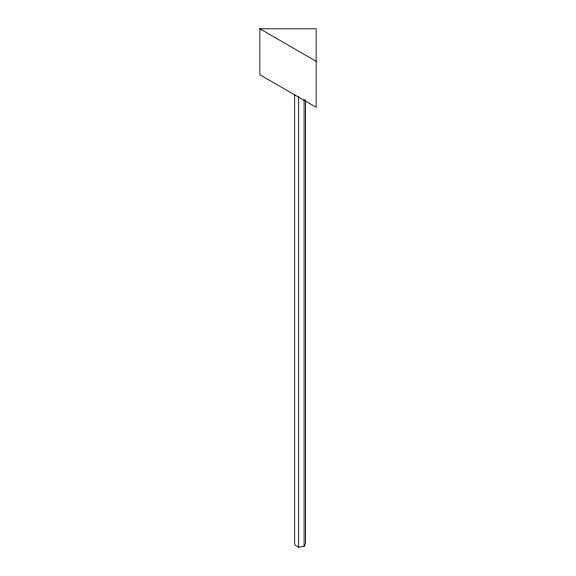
<?xml version="1.0" encoding="UTF-8"?>
<svg xmlns="http://www.w3.org/2000/svg" width="576" height="576" viewBox="0 0 576 576"><rect width="100%" height="100%" fill="white"/><g stroke="black" fill="none" stroke-linecap="round" stroke-linejoin="round"><path stroke-width="0.86" d="M294.674 94.558L294.674 544.903L298.656 547.2L304.092 546.358L305.554 543.218L305.554 100.073M259.855 28.8L316.145 28.8L316.145 107.258L259.855 74.758L259.855 28.8L316.145 61.294M304.092 99.612L304.092 546.358M298.656 96.862L298.656 547.2"/></g></svg>
